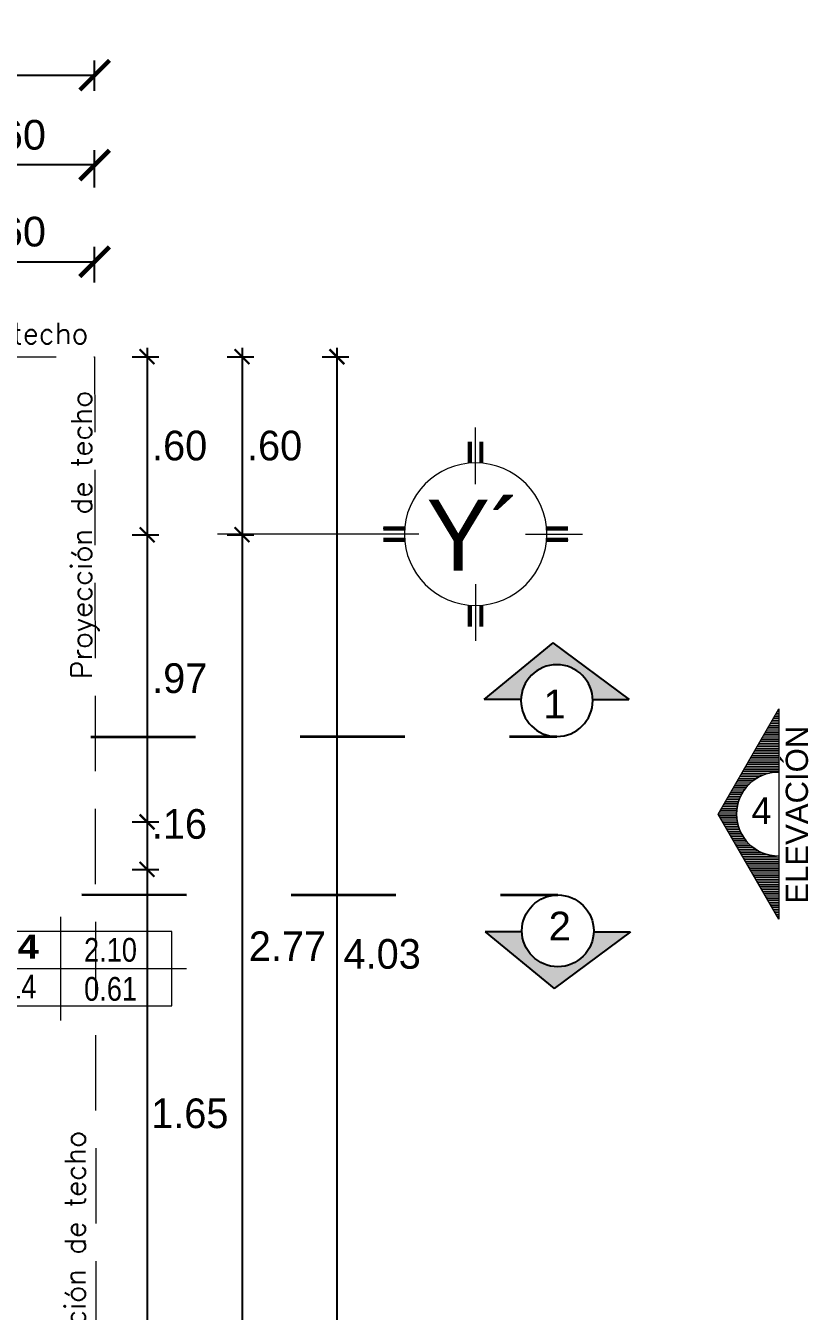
# Model space of a CAD drawing. Header units: millimetres. Extents: x -3570 to 5754, y -12788176 to 1214.
# Drawn here: x 3363.662 to 3366.3, y 1200.85 to 1205.182 of the extents above; entities that cross this region are included whole.
import ezdxf
from ezdxf.enums import TextEntityAlignment as Align

# ---------------------------------------------------------------- set-up
doc = ezdxf.new("R2010")
doc.units = ezdxf.units.MM
for name, pattern in [('ACAD_ISO04W100', [30, 24, -3, 0, -3]), ('ACAD_ISO10W100', [18, 12, -3, 0, -3]), ('HIDDEN', [93.75, 62.5, -31.25]), ('HIDDEN2', [4.7625, 3.175, -1.5875]), ('Rayas Pequeñas', [0.705556, 0.352778, -0.352778])]:
    doc.linetypes.add(name, pattern=pattern)
for name, color, linetype, lineweight in [('01', 1, 'Continuous', 0), ('49. EJES.', 152, 'Continuous', 5), ('55. INDICADORES - TEXTO (SOLO MÓDULOS).', 45, 'Continuous', 5), ('57. TEXTOS GENERALES (MÓDULOS).', 7, 'Continuous', 0), ('A_Detalle de Vanos', 221, 'Continuous', 5), ('COTAS', 7, 'Continuous', 0), ('MUEBLES-OLIIII', 251, 'Continuous', 5), ('MUROS EN Y', 180, 'Continuous', 15), ('SGE_TEXTO-CHICOS-03', 3, 'Continuous', 9), ('TEXTOS', 2, 'Continuous', 20), ('TEXTOS-CHICOS-03', 3, 'Continuous', 5)]:
    doc.layers.add(name, color=color, linetype=linetype, lineweight=lineweight)
for name, color, linetype in [('A_INDICACIONES', 40, 'Continuous'), ('CORTES', 132, 'Continuous'), ('PROYECCIONES-01', 1, 'HIDDEN')]:
    doc.layers.add(name, color=color, linetype=linetype)
doc.styles.add('ARIAL', font='arial.ttf')
doc.styles.add('Arial Black', font='')
doc.styles.add('arial narrow', font='ARIALN.TTF')
doc.styles.add('COTAS', font='arial.ttf')
doc.styles.add('nemi', font='GOTHIC.TTF')
doc.styles.add('ROMANS', font='romans.shx')
doc.styles.add('Soschany V-Ub.', font='arial.ttf')
doc.styles.get("Standard").update_dxf_attribs({"font": 'arial.ttf'})
doc.styles.get('Arial Black').set_extended_font_data('Arial Black')
doc.dimstyles.new('COTA NEMI', dxfattribs={"dimscale": 0, "dimtxt": 0.1, "dimasz": 0.05, "dimexe": 0.04, "dimexo": 0.1, "dimgap": 0.022, "dimtad": 2, "dimtih": 1, "dimtoh": 1, "dimzin": 5, "dimdsep": 46, "dimtxsty": 'nemi', "dimblk": 'ARCHTICK', "dimcen": 0, "dimdle": 0.03, "dimclrd": 1, "dimclre": 1, "dimclrt": 256, "dimaunit": 1, "dimazin": 0, "dimtfac": 1, "dimtix": 1, "dimtmove": 0, "dimatfit": 3, "dimldrblk": 'ARCHTICK', "dimfxl": 0.05, "dimfxlon": 1, "dimtolj": 1, "dimtzin": 0, "dimlwd": -1, "dimlwe": -1, "dimarcsym": 0})
doc.dimstyles.new('Escala1_50', dxfattribs={"dimtxt": 0.1, "dimasz": 0.1, "dimexe": 0.05, "dimexo": 0.25, "dimgap": 0.05, "dimtad": 2, "dimtih": 1, "dimtoh": 1, "dimzin": 1, "dimdsep": 46, "dimtxsty": 'COTAS', "dimblk": 'ARCHTICK', "dimcen": 0.04, "dimclrd": 1, "dimclre": 1, "dimclrt": 7, "dimadec": 0, "dimazin": 0, "dimtfac": 1, "dimtmove": 2, "dimatfit": 3, "dimfxl": 1, "dimtolj": 1, "dimtzin": 4, "dimarcsym": 0})

# ---------------------------------------------------------------- blocks, each defined once
blk = doc.blocks.new('_ArchTick')
at = {"color": 0, "linetype": 'Continuous', "const_width": 0.15}
blk.add_lwpolyline([(-0.5, -0.5), (0.5, 0.5)], dxfattribs=at)
blk = doc.blocks.new('*D347')
at = {"layer": 'COTAS', "color": 1, "lineweight": -2, "transparency": 16777216}
for p, q in [((3363.2948, 1204.3572), (3363.2948, 1204.4367)), ((3363.8948, 1204.3167), (3363.8948, 1204.4367)), ((3363.2948, 1204.3867), (3363.8948, 1204.3867))]:
    blk.add_line(p, q, dxfattribs=at)
at = {"layer": 'Defpoints', "color": 0, "lineweight": 30, "transparency": 16777216}
for p in [(3363.8948, 1204.3867), (3363.2948, 1204.1072), (3363.8948, 1204.0667)]:
    blk.add_point(p, dxfattribs=at)
at = {"layer": 'COTAS', "color": 1, "lineweight": -2, "transparency": 16777216, "xscale": 0.1, "yscale": 0.1, "zscale": 0.1, "rotation": 180}
blk.add_blockref('_ArchTick', (3363.2948, 1204.3867), dxfattribs=at)
at = {"layer": 'COTAS', "color": 1, "lineweight": -2, "transparency": 16777216, "xscale": 0.1, "yscale": 0.1, "zscale": 0.1}
blk.add_blockref('_ArchTick', (3363.8948, 1204.3867), dxfattribs=at)
at = {"layer": 'COTAS', "color": 7, "transparency": 16777216, "insert": (3363.5948, 1204.4877), "char_height": 0.1, "attachment_point": 5, "style": 'COTAS'}
blk.add_mtext('\\A1;0.60', dxfattribs=at)
blk = doc.blocks.new('*D349')
at = {"layer": 'COTAS', "color": 1, "lineweight": -2, "transparency": 16777216}
for p, q in [((3358.9386, 1204.9629), (3358.9386, 1205.0656)), ((3363.8948, 1204.9629), (3363.8948, 1205.0656)), ((3358.9386, 1205.0156), (3363.8948, 1205.0156))]:
    blk.add_line(p, q, dxfattribs=at)
at = {"layer": 'Defpoints', "color": 0, "lineweight": 30, "transparency": 16777216}
for p in [(3363.8948, 1205.0156), (3358.9386, 1204.7129), (3363.8948, 1204.7129)]:
    blk.add_point(p, dxfattribs=at)
at = {"layer": 'COTAS', "color": 1, "lineweight": -2, "transparency": 16777216, "xscale": 0.1, "yscale": 0.1, "zscale": 0.1, "rotation": 180}
blk.add_blockref('_ArchTick', (3358.9386, 1205.0156), dxfattribs=at)
at = {"layer": 'COTAS', "color": 1, "lineweight": -2, "transparency": 16777216, "xscale": 0.1, "yscale": 0.1, "zscale": 0.1}
blk.add_blockref('_ArchTick', (3363.8948, 1205.0156), dxfattribs=at)
at = {"layer": 'COTAS', "color": 7, "transparency": 16777216, "insert": (3361.4167, 1205.1167), "char_height": 0.1, "attachment_point": 5, "style": 'COTAS'}
blk.add_mtext('\\A1;4.96', dxfattribs=at)
blk = doc.blocks.new('*D350')
at = {"layer": 'COTAS', "color": 1, "lineweight": -2, "transparency": 16777216}
for p, q in [((3363.2948, 1204.7209), (3363.2948, 1204.7629)), ((3363.8948, 1204.6367), (3363.8948, 1204.7629)), ((3363.8948, 1204.7129), (3363.2948, 1204.7129))]:
    blk.add_line(p, q, dxfattribs=at)
at = {"layer": 'Defpoints', "color": 0, "lineweight": 30, "transparency": 16777216}
for p in [(3363.2948, 1204.7129), (3363.2948, 1204.4709), (3363.8948, 1204.3867)]:
    blk.add_point(p, dxfattribs=at)
at = {"layer": 'COTAS', "color": 1, "lineweight": -2, "transparency": 16777216, "xscale": 0.1, "yscale": 0.1, "zscale": 0.1, "rotation": 180}
blk.add_blockref('_ArchTick', (3363.2948, 1204.7129), dxfattribs=at)
at = {"layer": 'COTAS', "color": 1, "lineweight": -2, "transparency": 16777216, "xscale": 0.1, "yscale": 0.1, "zscale": 0.1}
blk.add_blockref('_ArchTick', (3363.8948, 1204.7129), dxfattribs=at)
at = {"layer": 'COTAS', "color": 7, "transparency": 16777216, "insert": (3363.5948, 1204.814), "char_height": 0.1, "attachment_point": 5, "style": 'COTAS'}
blk.add_mtext('\\A1;0.60', dxfattribs=at)
blk = doc.blocks.new('*D361')
at = {"color": 1, "transparency": 16777216}
for p, q in [((3364.0715, 1204.0967), (3364.0715, 1203.4367)), ((3364.0215, 1204.0667), (3364.1115, 1204.0667)), ((3364.0215, 1203.4667), (3364.1115, 1203.4667))]:
    blk.add_line(p, q, dxfattribs=at)
at = {"layer": 'Defpoints', "color": 0, "lineweight": 30, "transparency": 16777216}
for p in [(3363.7515, 1204.0667), (3363.7515, 1203.4667), (3364.0715, 1203.4667)]:
    blk.add_point(p, dxfattribs=at)
at = {"color": 1, "transparency": 16777216, "xscale": 0.05, "yscale": 0.05, "zscale": 0.05}
for p, rotation in [((3364.0715, 1204.0667), 90), ((3364.0715, 1203.4667), 270)]:
    blk.add_blockref('_ArchTick', p, dxfattribs=dict(at, rotation=rotation))
at = {"transparency": 16777216, "insert": (3364.1813, 1203.7667), "char_height": 0.1, "attachment_point": 5, "style": 'nemi'}
blk.add_mtext('\\A1;.60', dxfattribs=at)
blk = doc.blocks.new('*D362')
at = {"color": 1, "transparency": 16777216}
for p, q in [((3364.0715, 1203.4967), (3364.0715, 1202.4689)), ((3364.0215, 1203.4667), (3364.1115, 1203.4667)), ((3364.0215, 1202.4989), (3364.1115, 1202.4989))]:
    blk.add_line(p, q, dxfattribs=at)
at = {"layer": 'Defpoints', "color": 0, "lineweight": 30, "transparency": 16777216}
for p in [(3363.7515, 1203.4667), (3363.7515, 1202.4989), (3364.0715, 1202.4989)]:
    blk.add_point(p, dxfattribs=at)
at = {"color": 1, "transparency": 16777216, "xscale": 0.05, "yscale": 0.05, "zscale": 0.05}
for p, rotation in [((3364.0715, 1203.4667), 90), ((3364.0715, 1202.4989), 270)]:
    blk.add_blockref('_ArchTick', p, dxfattribs=dict(at, rotation=rotation))
at = {"transparency": 16777216, "insert": (3364.1817, 1202.9828), "char_height": 0.1, "attachment_point": 5, "style": 'nemi'}
blk.add_mtext('\\A1;.97', dxfattribs=at)
blk = doc.blocks.new('*D363')
at = {"color": 1, "transparency": 16777216}
for p, q in [((3364.0715, 1202.5289), (3364.0715, 1202.309)), ((3364.0215, 1202.4989), (3364.1115, 1202.4989)), ((3364.0215, 1202.339), (3364.1115, 1202.339))]:
    blk.add_line(p, q, dxfattribs=at)
at = {"layer": 'Defpoints', "color": 0, "lineweight": 30, "transparency": 16777216}
for p in [(3363.7515, 1202.4989), (3363.7515, 1202.339), (3364.0715, 1202.339)]:
    blk.add_point(p, dxfattribs=at)
at = {"color": 1, "transparency": 16777216, "xscale": 0.05, "yscale": 0.05, "zscale": 0.05}
for p, rotation in [((3364.0715, 1202.4989), 90), ((3364.0715, 1202.339), 270)]:
    blk.add_blockref('_ArchTick', p, dxfattribs=dict(at, rotation=rotation))
at = {"transparency": 16777216, "insert": (3364.1805, 1202.4915), "char_height": 0.1, "attachment_point": 5, "style": 'nemi'}
blk.add_mtext('\\A1;.16', dxfattribs=at)
blk = doc.blocks.new('*D364')
at = {"color": 1, "transparency": 16777216}
for p, q in [((3364.0715, 1202.369), (3364.0715, 1200.6636)), ((3364.0215, 1202.339), (3364.1115, 1202.339)), ((3364.0215, 1200.6936), (3364.1115, 1200.6936))]:
    blk.add_line(p, q, dxfattribs=at)
at = {"layer": 'Defpoints', "color": 0, "lineweight": 30, "transparency": 16777216}
for p in [(3363.7515, 1202.339), (3363.7515, 1200.6936), (3364.0715, 1200.6936)]:
    blk.add_point(p, dxfattribs=at)
at = {"color": 1, "transparency": 16777216, "xscale": 0.05, "yscale": 0.05, "zscale": 0.05}
for p, rotation in [((3364.0715, 1202.339), 90), ((3364.0715, 1200.6936), 270)]:
    blk.add_blockref('_ArchTick', p, dxfattribs=dict(at, rotation=rotation))
at = {"transparency": 16777216, "insert": (3364.2155, 1201.5163), "char_height": 0.1, "attachment_point": 5, "style": 'nemi'}
blk.add_mtext('\\A1;1.65', dxfattribs=at)
blk = doc.blocks.new('*D367')
at = {"color": 1, "transparency": 16777216}
for p, q in [((3364.3915, 1204.0967), (3364.3915, 1203.4367)), ((3364.3415, 1204.0667), (3364.4315, 1204.0667)), ((3364.3415, 1203.4667), (3364.4315, 1203.4667))]:
    blk.add_line(p, q, dxfattribs=at)
at = {"layer": 'Defpoints', "color": 0, "lineweight": 30, "transparency": 16777216}
for p in [(3364.0715, 1204.0667), (3364.0715, 1203.4667), (3364.3915, 1203.4667)]:
    blk.add_point(p, dxfattribs=at)
at = {"color": 1, "transparency": 16777216, "xscale": 0.05, "yscale": 0.05, "zscale": 0.05}
for p, rotation in [((3364.3915, 1204.0667), 90), ((3364.3915, 1203.4667), 270)]:
    blk.add_blockref('_ArchTick', p, dxfattribs=dict(at, rotation=rotation))
at = {"transparency": 16777216, "insert": (3364.5013, 1203.7667), "char_height": 0.1, "attachment_point": 5, "style": 'nemi'}
blk.add_mtext('\\A1;.60', dxfattribs=at)
blk = doc.blocks.new('*D368')
at = {"color": 1, "transparency": 16777216}
for p, q in [((3364.3915, 1203.4967), (3364.3915, 1200.6636)), ((3364.3415, 1203.4667), (3364.4315, 1203.4667)), ((3364.3415, 1200.6936), (3364.4315, 1200.6936))]:
    blk.add_line(p, q, dxfattribs=at)
at = {"layer": 'Defpoints', "color": 0, "lineweight": 30, "transparency": 16777216}
for p in [(3364.0715, 1203.4667), (3364.0715, 1200.6936), (3364.3915, 1200.6936)]:
    blk.add_point(p, dxfattribs=at)
at = {"color": 1, "transparency": 16777216, "xscale": 0.05, "yscale": 0.05, "zscale": 0.05}
for p, rotation in [((3364.3915, 1203.4667), 90), ((3364.3915, 1200.6936), 270)]:
    blk.add_blockref('_ArchTick', p, dxfattribs=dict(at, rotation=rotation))
at = {"transparency": 16777216, "insert": (3364.5446, 1202.0802), "char_height": 0.1, "attachment_point": 5, "style": 'nemi'}
blk.add_mtext('\\A1;2.77', dxfattribs=at)
blk = doc.blocks.new('*D371')
at = {"color": 1, "transparency": 16777216}
for p, q in [((3364.7115, 1204.0967), (3364.7115, 1200.0102)), ((3364.6615, 1204.0667), (3364.7515, 1204.0667)), ((3364.6615, 1200.0402), (3364.7515, 1200.0402))]:
    blk.add_line(p, q, dxfattribs=at)
at = {"layer": 'Defpoints', "color": 0, "lineweight": 30, "transparency": 16777216}
for p in [(3364.3915, 1204.0667), (3364.3915, 1200.0402), (3364.7115, 1200.0402)]:
    blk.add_point(p, dxfattribs=at)
at = {"color": 1, "transparency": 16777216, "xscale": 0.05, "yscale": 0.05, "zscale": 0.05}
for p, rotation in [((3364.7115, 1204.0667), 90), ((3364.7115, 1200.0402), 270)]:
    blk.add_blockref('_ArchTick', p, dxfattribs=dict(at, rotation=rotation))
at = {"transparency": 16777216, "insert": (3364.864, 1202.0534), "char_height": 0.1, "attachment_point": 5, "style": 'nemi'}
blk.add_mtext('\\A1;4.03', dxfattribs=at)
blk = doc.blocks.new('*D377')
at = {"color": 1, "lineweight": -2, "transparency": 16777216}
for p, q in [((3358.6805, 1200.9495), (3358.6457, 1200.8346)), ((3358.6602, 1200.8825), (3363.6193, 1199.3798)), ((3363.6396, 1199.4468), (3363.6048, 1199.3319))]:
    blk.add_line(p, q, dxfattribs=at)
at = {"layer": 'Defpoints', "color": 0, "lineweight": 30, "transparency": 16777216}
for p in [(3358.753, 1201.1887), (3363.7121, 1199.686), (3363.6193, 1199.3798)]:
    blk.add_point(p, dxfattribs=at)
at = {"color": 1, "lineweight": -2, "transparency": 16777216, "xscale": 0.1, "yscale": 0.1, "zscale": 0.1}
for p, rotation in [((3358.6602, 1200.8825), 163.1419091088383), ((3363.6193, 1199.3798), 343.1419091088384)]:
    blk.add_blockref('_ArchTick', p, dxfattribs=dict(at, rotation=rotation))
at = {"color": 7, "transparency": 16777216, "insert": (3361.0966, 1199.9886), "char_height": 0.1, "attachment_point": 5, "style": 'COTAS'}
blk.add_mtext('\\A1;5.18', dxfattribs=at)
blk = doc.blocks.new('*U267')
at = {"layer": '55. INDICADORES - TEXTO (SOLO MÓDULOS).', "linetype": 'Continuous'}
h = blk.add_hatch(dxfattribs=at)
h.set_pattern_fill('ANSI31', color=1, scale=0.005, angle=45)
h.set_pattern_definition([(90, (-16.116712, 19.130304), (-0.015875, 3e-18), [])])
edge = h.paths.add_edge_path()
edge.add_arc((-0.024, 0.43), 0.378, 180, 360)
edge.add_line((0.354, 0.43), (0.921, 0.43))
edge.add_line((0.921, 0.43), (-0.024, -0.115))
edge.add_line((-0.024, -0.115), (-0.969, 0.43))
edge.add_line((-0.969, 0.43), (-0.402, 0.43))
at = {"layer": '55. INDICADORES - TEXTO (SOLO MÓDULOS).', "color": 1, "linetype": 'Continuous'}
for points in [[(-0.402, 0.43, 1), (0.354, 0.43), (0.921, 0.43), (-0.024, -0.115), (-0.969, 0.43)], [(-0.402, 0.43), (0.354, 0.43, -1)]]:
    blk.add_lwpolyline(points, format="xyb", close=True, dxfattribs=at)
at = {"layer": '55. INDICADORES - TEXTO (SOLO MÓDULOS).', "color": 18, "true_color": 0x000000, "insert": (0.781, 0.493), "char_height": 0.2, "attachment_point": 1, "rotation": 180, "style": 'ARIAL'}
blk.add_mtext_dynamic_manual_height_columns('ELEVACIÓN', width=1.27094, gutter_width=12.5, heights=[0], dxfattribs=at)
blk = doc.blocks.new('eje')
at = {"layer": '49. EJES.', "ltscale": 0.01}
for p, q in [((0, 0.9326), (0, 1.1246)), ((-0.0192, 1.0038), (-0.0192, 1.076)), ((0.2392, 0.7838), (0.3114, 0.7838)), ((-0.168, 0.7646), (-0.36, 0.7646)), ((-0.2392, 0.7454), (-0.3114, 0.7454)), ((0.168, 0.7646), (0.36, 0.7646)), ((0, 0.5726), (0, 0.4446)), ((0.0192, 0.5254), (0.0192, 0.4532))]:
    blk.add_line(p, q, dxfattribs=at)
at = {"layer": '49. EJES.'}
blk.add_line((0, 0.4446), (0, -0.1054), dxfattribs=at)
at = {"layer": '49. EJES.', "ltscale": 0.01, "const_width": 0.0144}
for points in [[(-0.0192, 1.0038), (-0.0192, 1.076)], [(0.0192, 1.0038), (0.0192, 1.076)], [(-0.2392, 0.7838), (-0.3114, 0.7838)], [(0.2392, 0.7838), (0.3114, 0.7838)], [(-0.2392, 0.7454), (-0.3114, 0.7454)], [(0.2392, 0.7454), (0.3114, 0.7454)], [(-0.0192, 0.5254), (-0.0192, 0.4532)], [(0.0192, 0.5254), (0.0192, 0.4532)]]:
    blk.add_lwpolyline(points, dxfattribs=at)
at = {"layer": '49. EJES.', "ltscale": 0.01}
blk.add_circle((0, 0.7646), 0.24, dxfattribs=at)
blk = doc.blocks.new('ELEVACION')
at = {"layer": 'CORTES', "linetype": 'ACAD_ISO10W100', "ltscale": 0.1}
h = blk.add_hatch(color=1, dxfattribs=at)
h.dxf.hatch_style = 1
h.paths.add_polyline_path([(-0.2318, 0.3122), (-0.2318, 0.1622, -0.406096), (-0.0891, 0.0154, -0.406096), (-0.2318, -0.1314), (-0.2318, -0.2814), (0, 0)])
at = {"layer": 'CORTES', "color": 1, "linetype": 'ACAD_ISO10W100', "ltscale": 0.1}
for p, q in [((-0.2318, 0.3122), (0, 0)), ((-0.2318, 0.1622), (-0.2318, 0.3103)), ((-0.2318, -0.2814), (0, 0))]:
    blk.add_line(p, q, dxfattribs=at)
at = {"layer": 'CORTES', "linetype": 'ACAD_ISO10W100', "ltscale": 0.1}
blk.add_line((-0.2318, -0.1314), (-0.2318, -0.2814), dxfattribs=at)
at = {"layer": 'CORTES', "color": 1, "linetype": 'ACAD_ISO10W100', "ltscale": 0.1}
blk.add_circle((-0.2359, 0.0154), 0.1469, dxfattribs=at)
blk = doc.blocks.new('cuad_vano')
for p, q in [((0.375, 0.125), (0, 0.125)), ((0.375, -0.125), (0.375, 0.125)), ((-0.375, -0.125), (0.375, -0.125))]:
    blk.add_line(p, q)
for points in [[(0, 0.175), (0, -0.175)], [(-0.425, 0), (0.425, 0)]]:
    blk.add_lwpolyline(points)
blk.add_lwpolyline([(-0.375, -0.125), (0.375, -0.125), (0.375, 0.125), (-0.375, 0.125)], close=True)
at = {"layer": 'MUROS EN Y', "width": 0.75}
for tag, p in [('VANO', (-0.1875, 0.0625)), ('ALFEIZAR', (0.1875, 0.0625)), ('ANCHO', (-0.1875, -0.0625)), ('ALTO', (0.1875, -0.0625))]:
    blk.add_attdef(tag, text='', height=0.09, dxfattribs=at).set_placement(p, align=Align.MIDDLE_CENTER)
blk = doc.blocks.new('2SD2S2D2')
at = {"layer": 'PROYECCIONES-01', "linetype": 'HIDDEN2', "lineweight": 0, "ltscale": 0.08}
blk.add_lwpolyline([(1075.2327, 314.3514), (1080.1888, 314.3514), (1080.1939, 310.5826), (1075.2327, 312.0865), (1075.2319, 314.3494)], dxfattribs=at)
at = {"layer": 'A_Detalle de Vanos', "extrusion": (0, 0, -1)}
ref = blk.add_blockref('cuad_vano', (-1080.0736, 312.2893), dxfattribs=dict(at, xscale=-1, zscale=-1, rotation=359.9999983521364))
ref.add_attrib('VANO', 'V-4', dxfattribs={"layer": '0', "color": 3, "height": 0.08, "rotation": 180, "style": 'Arial Black', "text_generation_flag": 6}).set_placement((1079.901, 312.3633, -99722189.735), align=Align.MIDDLE_CENTER)
ref.add_attrib('ALFEIZ.', '2.10', dxfattribs={"layer": '0', "color": 4, "height": 0.08, "rotation": 180, "style": 'arial narrow', "text_generation_flag": 6}).set_placement((1080.2423, 312.3525, -99722189.735), align=Align.MIDDLE_CENTER)
ref.add_attrib('ANCHO', '2.14', dxfattribs={"layer": '0', "color": 4, "height": 0.08, "rotation": 180, "style": 'arial narrow', "text_generation_flag": 6}).set_placement((1079.9033, 312.2288, -99722189.735), align=Align.MIDDLE_CENTER)
ref.add_attrib('ALTO', '0.61', dxfattribs={"layer": '0', "color": 4, "height": 0.08, "rotation": 180, "style": 'arial narrow', "text_generation_flag": 6}).set_placement((1080.2427, 312.221, -99722189.735), align=Align.MIDDLE_CENTER)
at = {"layer": 'SGE_TEXTO-CHICOS-03', "insert": (1079.6823, 314.3718), "char_height": 0.07, "width": 1.605957, "attachment_point": 8, "style": 'ROMANS'}
blk.add_mtext('Proyección de techo ', dxfattribs=at)
at = {"layer": 'SGE_TEXTO-CHICOS-03', "char_height": 0.07, "width": 1.605957, "attachment_point": 8, "rotation": 90, "style": 'ROMANS'}
for insert in [(1080.2029, 313.7507), (1080.1812, 311.2564)]:
    blk.add_mtext('Proyección de techo ', dxfattribs=dict(at, insert=insert))

msp = doc.modelspace()

# ---------------------------------------------------------------- linework, layer by layer
at = {"layer": 'MUEBLES-OLIIII', "color": 1, "linetype": 'Rayas Pequeñas', "lineweight": 35}
for p, q in [((3357.532, 1202.781), (3365.4528, 1202.7869)), ((3357.5017, 1202.2587), (3365.456, 1202.2528))]:
    msp.add_line(p, q, dxfattribs=at)

# ---------------------------------------------------------------- block references
at = {"color": 251, "true_color": 0x636466}
msp.add_blockref('2SD2S2D2', (2283.7059, 889.7153), dxfattribs=at)
at = {"layer": '57. TEXTOS GENERALES (MÓDULOS).', "xscale": 0.3750000000000011, "yscale": 0.3750000000000011, "zscale": 0.3750000000000011, "rotation": 270}
msp.add_blockref('*U267', (3366.0392, 1202.5163), dxfattribs=at)
at = {"layer": 'A_INDICACIONES', "yscale": 0.8235621721913614, "zscale": 0.8235621721913614, "rotation": 270}
for p, xscale in [((3365.44, 1203.1021), -0.8235621721913614), ((3365.4433, 1201.9375), 0.8235621721913614)]:
    msp.add_blockref('ELEVACION', p, dxfattribs=dict(at, xscale=xscale))
at = {"layer": 'TEXTOS', "linetype": 'ACAD_ISO04W100', "xscale": -1, "rotation": 270}
msp.add_blockref('eje', (3364.4144, 1203.4687), dxfattribs=at)

# ---------------------------------------------------------------- texts
at = {"layer": '01', "color": 7, "linetype": 'Continuous', "style": 'Soschany V-Ub.'}
for s, p in [('1', (3365.4446, 1202.8479)), ('2', (3365.4626, 1202.0998))]:
    msp.add_text(s, height=0.0966, dxfattribs=at).set_placement(p, align=Align.CENTER)
at = {"layer": 'SGE_TEXTO-CHICOS-03', "ltscale": 0.01, "style": 'nemi'}
msp.add_text('4', height=0.09, dxfattribs=at).set_placement((3366.109, 1202.492))
at = {"layer": 'TEXTOS-CHICOS-03', "ltscale": 0.01, "style": 'nemi'}
msp.add_text('Y´', height=0.24, dxfattribs=at).set_placement((3365.0133, 1203.3454))

# ---------------------------------------------------------------- dimensions: what is measured, and where the dimension line sits
at = {"color": 251, "true_color": 0x636466}
for base, p1, p2, picture, middle in [((3364.0715, 1203.4667), (3363.7515, 1204.0667), (3363.7515, 1203.4667), '*D361', (3364.1813, 1203.7667)), ((3364.3915, 1203.4667), (3364.0715, 1204.0667), (3364.0715, 1203.4667), '*D367', (3364.5013, 1203.7667)), ((3364.7115, 1200.0402), (3364.3915, 1204.0667), (3364.3915, 1200.0402), '*D371', (3364.864, 1202.0534)), ((3364.0715, 1202.4989), (3363.7515, 1203.4667), (3363.7515, 1202.4989), '*D362', (3364.1817, 1202.9828)), ((3364.3915, 1200.6936), (3364.0715, 1203.4667), (3364.0715, 1200.6936), '*D368', (3364.5446, 1202.0802)), ((3364.0715, 1200.6936), (3363.7515, 1202.339), (3363.7515, 1200.6936), '*D364', (3364.2155, 1201.5163))]:
    dim = msp.add_linear_dim(base=base, p1=p1, p2=p2, angle=90, dimstyle='COTA NEMI', override={"dimscale": 1}, dxfattribs=at)
    dim.commit()
    dim.dimension.update_dxf_attribs({"geometry": picture, "text_midpoint": middle})
dim = msp.add_linear_dim(base=(3364.0715, 1202.339), p1=(3363.7515, 1202.4989), p2=(3363.7515, 1202.339), angle=90, dimstyle='COTA NEMI', override={"dimscale": 1}, dxfattribs=at)
dim.commit()
dim.dimension.update_dxf_attribs({"geometry": '*D363', "text_midpoint": (3364.0715, 1202.4915), "dimtype": 160})
dim = msp.add_aligned_dim(p1=(3358.753, 1201.1887), p2=(3363.7121, 1199.686), distance=-0.32, dimstyle='Escala1_50', dxfattribs=at)
dim.commit()
dim.dimension.update_dxf_attribs({"geometry": '*D377', "text_midpoint": (3361.0966, 1199.9886)})
at = {"layer": 'COTAS', "color": 9, "true_color": 0xc7c8ca}
for base, p1, p2, picture, middle in [((3363.8948, 1205.0156), (3358.9386, 1204.7129), (3363.8948, 1204.7129), '*D349', (3361.4167, 1205.1167)), ((3363.2948, 1204.7129), (3363.8948, 1204.3867), (3363.2948, 1204.4709), '*D350', (3363.5948, 1204.814)), ((3363.8948, 1204.3867), (3363.2948, 1204.1072), (3363.8948, 1204.0667), '*D347', (3363.5948, 1204.4877))]:
    dim = msp.add_linear_dim(base=base, p1=p1, p2=p2, dimstyle='Escala1_50', dxfattribs=at)
    dim.commit()
    dim.dimension.update_dxf_attribs({"geometry": picture, "text_midpoint": middle})

doc.saveas('drawing.dxf')
